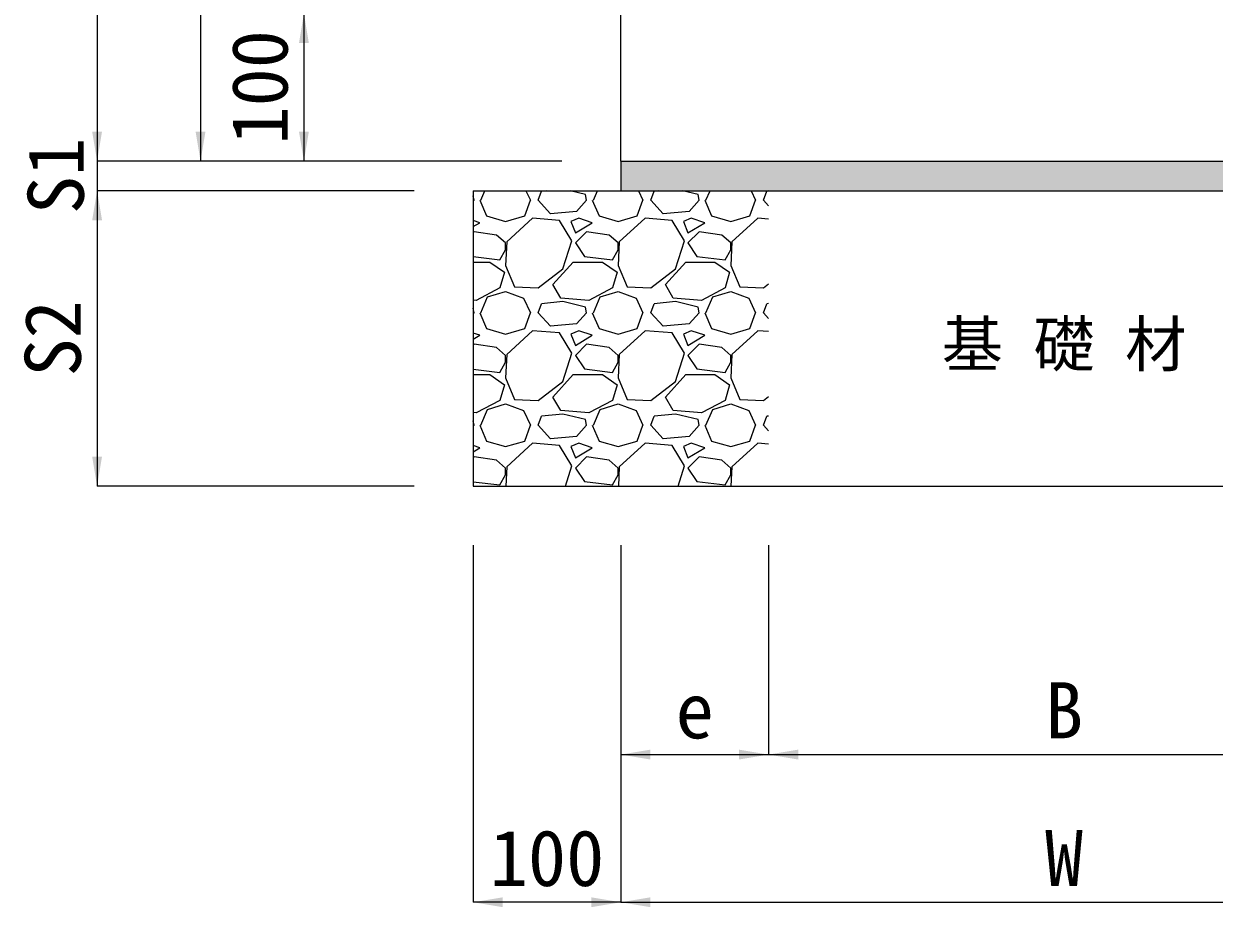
# Model space of a CAD drawing. Units: millimetres at full size. Extents: x 87158 to 122251, y -125707 to -112261.
# Drawn here: x 115497 to 116303, y -123015 to -122417 of the extents above; entities that cross this region are included whole.
import ezdxf
from ezdxf.enums import TextEntityAlignment as Align

# ---------------------------------------------------------------- set-up
doc = ezdxf.new("R2010")
doc.units = ezdxf.units.MM
doc.header["$LTSCALE"] = 30
for name, color, linetype, lineweight in [('ハッチング', 7, 'Continuous', 5), ('基礎', 3, 'Continuous', 13), ('寸法線', 7, 'Continuous', 13), ('本体', 2, 'Continuous', 13)]:
    doc.layers.add(name, color=color, linetype=linetype, lineweight=lineweight)
doc.layers.add('文字', color=41, linetype='Continuous')
doc.styles.add('ＭＳ ゴシック', font='')
doc.styles.get('ＭＳ ゴシック').set_extended_font_data('MS Gothic')

# ---------------------------------------------------------------- blocks, each defined once
blk = doc.blocks.new('filled_arrow')
at = {"color": 0, "linetype": 'Continuous', "lineweight": -2}
blk.add_solid([(7.5, 1.25), (0, 0), (7.5, -1.25)], dxfattribs=at)

msp = doc.modelspace()

# ---------------------------------------------------------------- hatches: boundary and pattern name
at = {"layer": 'ハッチング'}
msp.add_hatch(color=256, dxfattribs=at).paths.add_polyline_path([(116501.35, -122529.63), (116501.35, -122509.63), (115901.35, -122509.63), (115901.35, -122529.63)])

# ---------------------------------------------------------------- linework, layer by layer
for p, q in [((115801.96, -122536.05), (115801.35, -122532.99)), ((115801.96, -122536.05), (115801.35, -122536.73)), ((115805.77, -122536.05), (115810.34, -122546.72)), ((115806.53, -122536.05), (115809.28, -122529.63)), ((115836.25, -122546.72), (115840.06, -122536.05)), ((115837.1, -122529.63), (115840.06, -122536.05)), ((115845.4, -122536.05), (115847.68, -122529.95)), ((115853.78, -122545.19), (115845.4, -122536.05)), ((115850.73, -122529.63), (115847.68, -122529.95)), ((115877.4, -122532.24), (115866.97, -122529.63)), ((115878.16, -122536.05), (115871.3, -122543.67)), ((115878.16, -122536.05), (115877.4, -122532.24)), ((115881.97, -122536.05), (115886.54, -122546.72)), ((115882.73, -122536.05), (115885.48, -122529.63)), ((115912.45, -122546.72), (115916.26, -122536.05)), ((115913.3, -122529.63), (115916.26, -122536.05)), ((115921.6, -122536.05), (115923.88, -122529.95)), ((115929.98, -122545.19), (115921.6, -122536.05)), ((115926.93, -122529.63), (115923.88, -122529.95)), ((115953.6, -122532.24), (115943.17, -122529.63)), ((115954.36, -122536.05), (115947.5, -122543.67)), ((115954.36, -122536.05), (115953.6, -122532.24)), ((115958.17, -122536.05), (115962.74, -122546.72)), ((115958.93, -122536.05), (115961.68, -122529.63)), ((115988.65, -122546.72), (115992.46, -122536.05)), ((115989.5, -122529.63), (115992.46, -122536.05)), ((115997.8, -122536.05), (116000.08, -122529.95)), ((116001.35, -122539.93), (115997.8, -122536.05)), ((116001.35, -122529.82), (116000.08, -122529.95)), ((115871.3, -122543.67), (115853.78, -122545.19)), ((115947.5, -122543.67), (115929.98, -122545.19)), ((115805.77, -122551.29), (115801.35, -122549.81)), ((115801.35, -122553.94), (115805.77, -122551.29)), ((115810.34, -122546.72), (115823.3, -122550.53)), ((115823.3, -122550.53), (115836.25, -122546.72)), ((115841.59, -122548.24), (115824.06, -122564.24)), ((115859.87, -122549.76), (115841.59, -122548.24)), ((115868.26, -122563.48), (115859.87, -122549.76)), ((115872.83, -122548.24), (115867.49, -122550.53)), ((115867.49, -122550.53), (115870.54, -122558.15)), ((115870.54, -122558.15), (115881.97, -122551.29)), ((115881.97, -122551.29), (115872.83, -122548.24)), ((115886.54, -122546.72), (115899.5, -122550.53)), ((115899.5, -122550.53), (115912.45, -122546.72)), ((115917.79, -122548.24), (115900.26, -122564.24)), ((115936.07, -122549.76), (115917.79, -122548.24)), ((115944.46, -122563.48), (115936.07, -122549.76)), ((115949.03, -122548.24), (115943.69, -122550.53)), ((115943.69, -122550.53), (115946.74, -122558.15)), ((115946.74, -122558.15), (115958.17, -122551.29)), ((115958.17, -122551.29), (115949.03, -122548.24)), ((115962.74, -122546.72), (115975.7, -122550.53)), ((115975.7, -122550.53), (115988.65, -122546.72)), ((115993.99, -122548.24), (115976.46, -122564.24)), ((116001.35, -122548.85), (115993.99, -122548.24)), ((115801.96, -122557.38), (115801.35, -122558)), ((115817.2, -122559.67), (115801.96, -122557.38)), ((115823.3, -122565), (115817.2, -122559.67)), ((115878.16, -122557.38), (115870.54, -122565)), ((115893.4, -122559.67), (115878.16, -122557.38)), ((115899.5, -122565), (115893.4, -122559.67)), ((115954.36, -122557.38), (115946.74, -122565)), ((115969.6, -122559.67), (115954.36, -122557.38)), ((115975.7, -122565), (115969.6, -122559.67)), ((115819.49, -122576.43), (115823.3, -122569.58)), ((115824.06, -122564.24), (115823.3, -122580.24)), ((115823.3, -122569.58), (115823.3, -122565)), ((115862.16, -122582.53), (115868.26, -122563.48)), ((115870.54, -122565), (115876.64, -122574.15)), ((115895.69, -122576.43), (115899.5, -122569.58)), ((115900.26, -122564.24), (115899.5, -122580.24)), ((115899.5, -122569.58), (115899.5, -122565)), ((115938.36, -122582.53), (115944.46, -122563.48)), ((115946.74, -122565), (115952.84, -122574.15)), ((115971.89, -122576.43), (115975.7, -122569.58)), ((115976.46, -122564.24), (115975.7, -122580.24)), ((115975.7, -122569.58), (115975.7, -122565)), ((115801.35, -122574.26), (115819.49, -122576.43)), ((115876.64, -122574.15), (115895.69, -122576.43)), ((115952.84, -122574.15), (115971.89, -122576.43)), ((115801.35, -122577.96), (115812.63, -122577.96)), ((115812.63, -122577.96), (115822.54, -122584.82)), ((115822.54, -122584.82), (115819.49, -122595.48)), ((115823.3, -122580.24), (115829.39, -122594.72)), ((115845.4, -122595.48), (115862.16, -122582.53)), ((115855.3, -122593.2), (115869.02, -122577.96)), ((115869.02, -122577.96), (115888.83, -122577.96)), ((115888.83, -122577.96), (115898.74, -122584.82)), ((115898.74, -122584.82), (115895.69, -122595.48)), ((115899.5, -122580.24), (115905.59, -122594.72)), ((115921.6, -122595.48), (115938.36, -122582.53)), ((115931.5, -122593.2), (115945.22, -122577.96)), ((115945.22, -122577.96), (115965.03, -122577.96)), ((115965.03, -122577.96), (115974.94, -122584.82)), ((115974.94, -122584.82), (115971.89, -122595.48)), ((115975.7, -122580.24), (115981.79, -122594.72)), ((115860.64, -122602.34), (115855.3, -122593.2)), ((115936.84, -122602.34), (115931.5, -122593.2)), ((115997.8, -122595.48), (116001.35, -122592.74)), ((115819.49, -122595.48), (115803.49, -122603.87)), ((115806.53, -122612.25), (115811.11, -122601.58)), ((115811.11, -122601.58), (115823.3, -122597.77)), ((115823.3, -122597.77), (115835.49, -122602.34)), ((115829.39, -122594.72), (115845.4, -122595.48)), ((115895.69, -122595.48), (115879.69, -122603.87)), ((115882.73, -122612.25), (115887.31, -122601.58)), ((115887.31, -122601.58), (115899.5, -122597.77)), ((115899.5, -122597.77), (115911.69, -122602.34)), ((115905.59, -122594.72), (115921.6, -122595.48)), ((115971.89, -122595.48), (115955.89, -122603.87)), ((115958.93, -122612.25), (115963.51, -122601.58)), ((115963.51, -122601.58), (115975.7, -122597.77)), ((115975.7, -122597.77), (115987.89, -122602.34)), ((115981.79, -122594.72), (115997.8, -122595.48)), ((115803.49, -122603.87), (115801.35, -122603.7)), ((115801.96, -122612.25), (115801.35, -122609.19)), ((115835.49, -122602.34), (115840.06, -122612.25)), ((115845.4, -122612.25), (115847.68, -122606.15)), ((115862.16, -122604.63), (115847.68, -122606.15)), ((115879.69, -122603.87), (115860.64, -122602.34)), ((115877.4, -122608.44), (115862.16, -122604.63)), ((115878.16, -122612.25), (115877.4, -122608.44)), ((115911.69, -122602.34), (115916.26, -122612.25)), ((115921.6, -122612.25), (115923.88, -122606.15)), ((115938.36, -122604.63), (115923.88, -122606.15)), ((115955.89, -122603.87), (115936.84, -122602.34)), ((115953.6, -122608.44), (115938.36, -122604.63)), ((115954.36, -122612.25), (115953.6, -122608.44)), ((115987.89, -122602.34), (115992.46, -122612.25)), ((115997.8, -122612.25), (116000.08, -122606.15)), ((116001.35, -122606.02), (116000.08, -122606.15)), ((115801.96, -122612.25), (115801.35, -122612.93)), ((115805.77, -122612.25), (115810.34, -122622.92)), ((115836.25, -122622.92), (115840.06, -122612.25)), ((115853.78, -122621.39), (115845.4, -122612.25)), ((115878.16, -122612.25), (115871.3, -122619.87)), ((115881.97, -122612.25), (115886.54, -122622.92)), ((115912.45, -122622.92), (115916.26, -122612.25)), ((115929.98, -122621.39), (115921.6, -122612.25)), ((115954.36, -122612.25), (115947.5, -122619.87)), ((115958.17, -122612.25), (115962.74, -122622.92)), ((115988.65, -122622.92), (115992.46, -122612.25)), ((116001.35, -122616.13), (115997.8, -122612.25)), ((115805.77, -122627.49), (115801.35, -122626.01)), ((115810.34, -122622.92), (115823.3, -122626.73)), ((115823.3, -122626.73), (115836.25, -122622.92)), ((115841.59, -122624.44), (115824.06, -122640.44)), ((115859.87, -122625.96), (115841.59, -122624.44)), ((115871.3, -122619.87), (115853.78, -122621.39)), ((115868.26, -122639.68), (115859.87, -122625.96)), ((115872.83, -122624.44), (115867.49, -122626.73)), ((115881.97, -122627.49), (115872.83, -122624.44)), ((115886.54, -122622.92), (115899.5, -122626.73)), ((115899.5, -122626.73), (115912.45, -122622.92)), ((115917.79, -122624.44), (115900.26, -122640.44)), ((115936.07, -122625.96), (115917.79, -122624.44)), ((115947.5, -122619.87), (115929.98, -122621.39)), ((115944.46, -122639.68), (115936.07, -122625.96)), ((115949.03, -122624.44), (115943.69, -122626.73)), ((115958.17, -122627.49), (115949.03, -122624.44)), ((115962.74, -122622.92), (115975.7, -122626.73)), ((115975.7, -122626.73), (115988.65, -122622.92)), ((115993.99, -122624.44), (115976.46, -122640.44)), ((116001.35, -122625.05), (115993.99, -122624.44)), ((115801.35, -122630.14), (115805.77, -122627.49)), ((115801.96, -122633.58), (115801.35, -122634.19)), ((115817.2, -122635.87), (115801.96, -122633.58)), ((115867.49, -122626.73), (115870.54, -122634.35)), ((115870.54, -122634.35), (115881.97, -122627.49)), ((115878.16, -122633.58), (115870.54, -122641.2)), ((115893.4, -122635.87), (115878.16, -122633.58)), ((115943.69, -122626.73), (115946.74, -122634.35)), ((115946.74, -122634.35), (115958.17, -122627.49)), ((115954.36, -122633.58), (115946.74, -122641.2)), ((115969.6, -122635.87), (115954.36, -122633.58)), ((115823.3, -122641.2), (115817.2, -122635.87)), ((115824.06, -122640.44), (115823.3, -122656.44)), ((115823.3, -122645.78), (115823.3, -122641.2)), ((115862.16, -122658.73), (115868.26, -122639.68)), ((115870.54, -122641.2), (115876.64, -122650.35)), ((115899.5, -122641.2), (115893.4, -122635.87)), ((115900.26, -122640.44), (115899.5, -122656.44)), ((115899.5, -122645.78), (115899.5, -122641.2)), ((115938.36, -122658.73), (115944.46, -122639.68)), ((115946.74, -122641.2), (115952.84, -122650.35)), ((115975.7, -122641.2), (115969.6, -122635.87)), ((115976.46, -122640.44), (115975.7, -122656.44)), ((115975.7, -122645.78), (115975.7, -122641.2)), ((115819.49, -122652.63), (115823.3, -122645.78)), ((115895.69, -122652.63), (115899.5, -122645.78)), ((115971.89, -122652.63), (115975.7, -122645.78)), ((115801.35, -122650.46), (115819.49, -122652.63)), ((115801.35, -122654.16), (115812.63, -122654.16)), ((115812.63, -122654.16), (115822.54, -122661.02)), ((115823.3, -122656.44), (115829.39, -122670.92)), ((115855.3, -122669.4), (115869.02, -122654.16)), ((115869.02, -122654.16), (115888.83, -122654.16)), ((115876.64, -122650.35), (115895.69, -122652.63)), ((115888.83, -122654.16), (115898.74, -122661.02)), ((115899.5, -122656.44), (115905.59, -122670.92)), ((115931.5, -122669.4), (115945.22, -122654.16)), ((115945.22, -122654.16), (115965.03, -122654.16)), ((115952.84, -122650.35), (115971.89, -122652.63)), ((115965.03, -122654.16), (115974.94, -122661.02)), ((115975.7, -122656.44), (115981.79, -122670.92)), ((115822.54, -122661.02), (115819.49, -122671.68)), ((115845.4, -122671.68), (115862.16, -122658.73)), ((115898.74, -122661.02), (115895.69, -122671.68)), ((115921.6, -122671.68), (115938.36, -122658.73)), ((115974.94, -122661.02), (115971.89, -122671.68)), ((115819.49, -122671.68), (115803.49, -122680.07)), ((115811.11, -122677.78), (115823.3, -122673.97)), ((115823.3, -122673.97), (115835.49, -122678.54)), ((115829.39, -122670.92), (115845.4, -122671.68)), ((115860.64, -122678.54), (115855.3, -122669.4)), ((115895.69, -122671.68), (115879.69, -122680.07)), ((115887.31, -122677.78), (115899.5, -122673.97)), ((115899.5, -122673.97), (115911.69, -122678.54)), ((115905.59, -122670.92), (115921.6, -122671.68)), ((115936.84, -122678.54), (115931.5, -122669.4)), ((115971.89, -122671.68), (115955.89, -122680.07)), ((115963.51, -122677.78), (115975.7, -122673.97)), ((115975.7, -122673.97), (115987.89, -122678.54)), ((115981.79, -122670.92), (115997.8, -122671.68)), ((115997.8, -122671.68), (116001.35, -122668.94)), ((115803.49, -122680.07), (115801.35, -122679.9)), ((115806.53, -122688.45), (115811.11, -122677.78)), ((115835.49, -122678.54), (115840.06, -122688.45)), ((115845.4, -122688.45), (115847.68, -122682.35)), ((115862.16, -122680.83), (115847.68, -122682.35)), ((115879.69, -122680.07), (115860.64, -122678.54)), ((115877.4, -122684.64), (115862.16, -122680.83)), ((115882.73, -122688.45), (115887.31, -122677.78)), ((115911.69, -122678.54), (115916.26, -122688.45)), ((115921.6, -122688.45), (115923.88, -122682.35)), ((115938.36, -122680.83), (115923.88, -122682.35)), ((115955.89, -122680.07), (115936.84, -122678.54)), ((115953.6, -122684.64), (115938.36, -122680.83)), ((115958.93, -122688.45), (115963.51, -122677.78)), ((115987.89, -122678.54), (115992.46, -122688.45)), ((115997.8, -122688.45), (116000.08, -122682.35)), ((116001.35, -122682.22), (116000.08, -122682.35)), ((115801.96, -122688.45), (115801.35, -122685.4)), ((115801.96, -122688.45), (115801.35, -122689.13)), ((115805.77, -122688.45), (115810.34, -122699.12)), ((115836.25, -122699.12), (115840.06, -122688.45)), ((115853.78, -122697.59), (115845.4, -122688.45)), ((115878.16, -122688.45), (115871.3, -122696.07)), ((115878.16, -122688.45), (115877.4, -122684.64)), ((115881.97, -122688.45), (115886.54, -122699.12)), ((115912.45, -122699.12), (115916.26, -122688.45)), ((115929.98, -122697.59), (115921.6, -122688.45)), ((115954.36, -122688.45), (115947.5, -122696.07)), ((115954.36, -122688.45), (115953.6, -122684.64)), ((115958.17, -122688.45), (115962.74, -122699.12)), ((115988.65, -122699.12), (115992.46, -122688.45)), ((116001.35, -122692.33), (115997.8, -122688.45)), ((115871.3, -122696.07), (115853.78, -122697.59)), ((115947.5, -122696.07), (115929.98, -122697.59)), ((115805.77, -122703.69), (115801.35, -122702.21)), ((115801.35, -122706.34), (115805.77, -122703.69)), ((115810.34, -122699.12), (115823.3, -122702.93)), ((115823.3, -122702.93), (115836.25, -122699.12)), ((115841.59, -122700.64), (115824.06, -122716.64)), ((115859.87, -122702.16), (115841.59, -122700.64)), ((115868.26, -122715.88), (115859.87, -122702.16)), ((115872.83, -122700.64), (115867.49, -122702.93)), ((115867.49, -122702.93), (115870.54, -122710.55)), ((115870.54, -122710.55), (115881.97, -122703.69)), ((115881.97, -122703.69), (115872.83, -122700.64)), ((115886.54, -122699.12), (115899.5, -122702.93)), ((115899.5, -122702.93), (115912.45, -122699.12)), ((115917.79, -122700.64), (115900.26, -122716.64)), ((115936.07, -122702.16), (115917.79, -122700.64)), ((115944.46, -122715.88), (115936.07, -122702.16)), ((115949.03, -122700.64), (115943.69, -122702.93)), ((115943.69, -122702.93), (115946.74, -122710.55)), ((115946.74, -122710.55), (115958.17, -122703.69)), ((115958.17, -122703.69), (115949.03, -122700.64)), ((115962.74, -122699.12), (115975.7, -122702.93)), ((115975.7, -122702.93), (115988.65, -122699.12)), ((115993.99, -122700.64), (115976.46, -122716.64)), ((116001.35, -122701.25), (115993.99, -122700.64)), ((115801.96, -122709.78), (115801.35, -122710.39)), ((115817.2, -122712.07), (115801.96, -122709.78)), ((115823.3, -122717.4), (115817.2, -122712.07)), ((115878.16, -122709.78), (115870.54, -122717.4)), ((115893.4, -122712.07), (115878.16, -122709.78)), ((115899.5, -122717.4), (115893.4, -122712.07)), ((115954.36, -122709.78), (115946.74, -122717.4)), ((115969.6, -122712.07), (115954.36, -122709.78)), ((115975.7, -122717.4), (115969.6, -122712.07)), ((115819.49, -122728.83), (115823.3, -122721.98)), ((115823.3, -122721.98), (115823.3, -122717.4)), ((115824.06, -122716.64), (115823.44, -122729.63)), ((115863.86, -122729.63), (115868.26, -122715.88)), ((115870.54, -122717.4), (115876.64, -122726.55)), ((115895.69, -122728.83), (115899.5, -122721.98)), ((115899.5, -122721.98), (115899.5, -122717.4)), ((115900.26, -122716.64), (115899.64, -122729.63)), ((115940.06, -122729.63), (115944.46, -122715.88)), ((115946.74, -122717.4), (115952.84, -122726.55)), ((115971.89, -122728.83), (115975.7, -122721.98)), ((115975.7, -122721.98), (115975.7, -122717.4)), ((115976.46, -122716.64), (115975.84, -122729.63)), ((115801.35, -122726.66), (115819.49, -122728.83)), ((115876.64, -122726.55), (115895.69, -122728.83)), ((115952.84, -122726.55), (115971.89, -122728.83))]:
    msp.add_line(p, q, dxfattribs=at)
at = {"layer": '基礎'}
for p, q in [((115901.35, -122509.63), (115901.35, -122529.63)), ((115801.35, -122529.63), (116601.35, -122529.63)), ((115801.35, -122529.63), (115801.35, -122729.63)), ((115801.35, -122729.63), (116601.35, -122729.63))]:
    msp.add_line(p, q, dxfattribs=at)
at = {"layer": '寸法線'}
for p, q in [((115546.79, -120979.63), (115546.79, -122509.63)), ((115616.79, -121959.63), (115616.79, -122509.63)), ((115686.79, -122409.63), (115686.79, -122509.63)), ((115546.79, -122469.63), (115546.79, -122569.63)), ((115861.35, -122509.63), (115546.79, -122509.63)), ((115861.35, -122509.63), (115546.79, -122509.63)), ((115861.35, -122509.63), (115616.79, -122509.63)), ((115861.35, -122509.63), (115686.79, -122509.63)), ((115761.35, -122529.63), (115546.79, -122529.63)), ((115546.79, -122529.63), (115546.79, -122729.63)), ((115761.35, -122529.63), (115546.79, -122529.63)), ((115761.35, -122729.63), (115546.79, -122729.63)), ((115801.35, -122769.63), (115801.35, -123011.42)), ((115901.35, -122769.63), (115901.35, -122911.42)), ((115901.35, -122769.63), (115901.35, -123011.42)), ((115901.35, -122769.63), (115901.35, -123011.42)), ((116001.35, -122769.63), (116001.35, -122911.42)), ((116001.35, -122769.63), (116001.35, -122911.42)), ((115901.35, -122911.42), (116001.35, -122911.42)), ((116001.35, -122911.42), (116401.35, -122911.42)), ((115901.35, -123011.42), (115801.35, -123011.42)), ((115901.35, -123011.42), (116501.35, -123011.42))]:
    msp.add_line(p, q, dxfattribs=at)
at = {"layer": '本体', "lineweight": 20}
for q in [(115901.35, -121059.63), (116501.35, -122509.63)]:
    msp.add_line((115901.35, -122509.63), q, dxfattribs=at)

# ---------------------------------------------------------------- block references
at = {"layer": '寸法線', "xscale": 2.67, "yscale": 2.67}
for p, rotation in [((115686.79, -122409.63), 270), ((115546.79, -122509.63), 90), ((115546.79, -122509.63), 90), ((115616.79, -122509.63), 90), ((115686.79, -122509.63), 90), ((115546.79, -122529.63), 270), ((115546.79, -122529.63), 270), ((115546.79, -122729.63), 90), ((116001.35, -122911.42), 180), ((115901.35, -123011.42), 180)]:
    msp.add_blockref('filled_arrow', p, dxfattribs=dict(at, rotation=rotation))
for p in [(115901.35, -122911.42), (116001.35, -122911.42), (115801.35, -123011.42), (115901.35, -123011.42)]:
    msp.add_blockref('filled_arrow', p, dxfattribs=at)

# ---------------------------------------------------------------- texts
at = {"layer": '寸法線', "style": 'ＭＳ ゴシック'}
for s, p in [('100', (115656.79, -122459.63)), ('S1', (115518.79, -122519.63)), ('S2', (115516.79, -122629.63))]:
    msp.add_text(s, height=37.98, rotation=90, dxfattribs=at).set_placement(p, align=Align.MIDDLE_CENTER)
for s, p in [('B', (116201.35, -122881.42)), ('e', (115951.35, -122881.42)), ('100', (115851.35, -122981.42)), ('W', (116201.35, -122981.42))]:
    msp.add_text(s, height=37.98, dxfattribs=at).set_placement(p, align=Align.MIDDLE_CENTER)
at = {"layer": '文字', "style": 'ＭＳ ゴシック'}
msp.add_text('基 礎 材', height=30.38, dxfattribs=at).set_placement((116201.35, -122633.48), align=Align.MIDDLE_CENTER)

doc.saveas('drawing.dxf')
